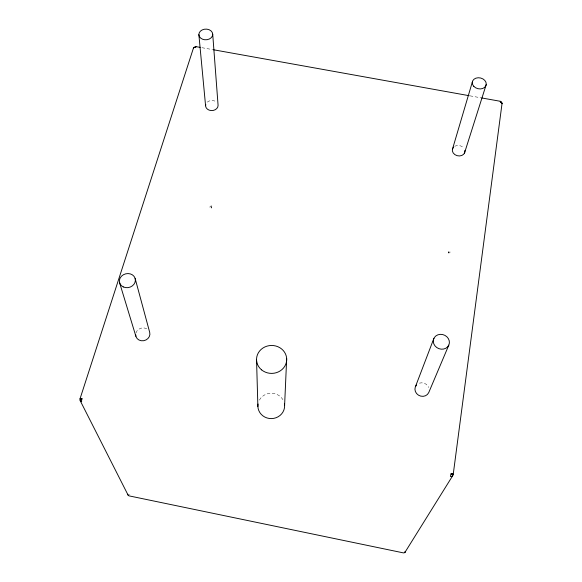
<?xml version="1.0" encoding="UTF-8"?>
<svg xmlns="http://www.w3.org/2000/svg" width="582" height="582" viewBox="0 0 582 582"><rect width="100%" height="100%" fill="white"/><g stroke="black" fill="none" stroke-linecap="round" stroke-linejoin="round"><path stroke-width="0.44" stroke-dasharray="2.91 2.18" d="M201.932 47.695L212.656 49.616M470.06 95.855L480.783 97.783M129.473 494.496L129.931 494.605M419.433 383.145A7.275 6.657 24.6 0 1 428.752 387.474M207.316 102.105A6.256 5.042 -2.3 0 1 216.148 101.828M454.753 146.271A6.373 5.18 13.7 0 1 463.592 147.886M135.941 332.962A7.18 6.409 -16 0 1 147.872 329.528M259.383 400.103A13.379 12.68 -1.9 0 1 271.903 393.243A13.379 12.68 -1.9 0 1 283.667 401.136M211.812 206.239L211.513 208.109L211.208 206.865L210.742 207.854A1.579 0.778 16.4 0 1 209.906 207.003A1.571 1.339 -4 0 1 211.804 205.984L211.812 206.239M448.213 252.523L448.562 252.952A1.608 0.8 7.9 0 0 449.988 252.435A1.601 1.375 16.8 0 0 448.62 250.777L448.213 252.523L448.562 252.952L448.809 252.224L448.213 252.523"/><path stroke-width="0.87" d="M284.613 405.159L286.679 358.614M453.196 474.577A2.532 0.749 9.4 0 0 452.338 473.733L451.159 473.392L450.417 476.469A2.554 2.364 38.8 0 0 453.196 474.577L502.055 103.378M452.359 149.552L472.315 82.084M464.472 153.131L486.217 84.565M80.025 398.808L193.5 47.913M404.745 552.318L405.399 551.401A1.906 1.804 54.7 0 1 403.304 552.864L129.197 495.9A1.877 1.746 -37.7 0 1 127.873 494.242M415.512 386.499L433.903 338.36M448.809 345.126A8.184 7.311 21.9 0 1 434.95 345.832A8.184 7.311 21.9 0 1 440.276 334.344A8.184 7.311 21.9 0 1 448.809 345.126L428.708 392.639A7.275 6.657 24.6 0 1 418.451 395.163A7.275 6.657 24.6 0 1 416.472 385.044M500.447 101.312L500.193 101.741A2.066 1.622 14.4 0 1 502.011 103.712A2.081 1.317 4 0 0 500.935 102.221L500.447 101.312L481.678 97.943M405.014 552.274L452.709 475.705M195.676 46.567L200.143 47.368M213.55 49.776L469.165 95.695M80.229 400.743L128.098 495.122M119.601 282.772L135.89 336.309M135.14 278.458L149.69 332.337A7.18 6.409 -16 0 1 143.659 340.71A7.18 6.409 -16 0 1 135.671 334.65M198.869 34.622L205.577 105.728M212.721 34.243A6.926 5.354 -1.7 0 1 202.471 39.19A6.926 5.354 -1.7 0 1 202.201 29.922A6.926 5.354 -1.7 0 1 212.721 34.243L218.083 105.327A6.256 5.042 -2.3 0 1 211.15 110.565A6.256 5.042 -2.3 0 1 205.759 104.411M256.553 360.054L257.884 406.512M193.471 48.255A2.044 1.266 21.2 0 1 195.29 47.258A2.059 0.422 -81.8 0 1 195.865 46.778M464.865 150.476A6.373 5.18 13.7 0 1 457.03 155.649A6.373 5.18 13.7 0 1 453.596 147.151M284.402 403.515A13.379 12.68 -1.9 0 1 271.474 418.596A13.379 12.68 -1.9 0 1 258.03 404.024M193.668 47.87A2.015 1.571 -2.4 0 1 195.916 47.077M500.469 101.443L500.418 102.083L500.935 102.221L501.109 101.675L500.469 101.443M452.338 473.733L452.134 474.534L451.065 474.032L452.338 473.733M81.989 398.641L81.815 399.259A2.466 0.633 -76.6 0 0 81.684 401.74A2.517 2.248 -26.5 0 1 80.054 399.012A2.481 0.72 15.8 0 1 81.393 398.546L81.989 398.641M81.393 398.546L80.309 399.39L80.803 399.943L81.815 399.259L81.393 398.546M473.792 86.34A7.064 5.514 12.9 0 0 485.774 85.94A7.064 5.514 12.9 0 0 478.215 77.748A7.064 5.514 12.9 0 0 473.792 86.34M123.282 286.933A8.068 7.006 -13.7 0 0 135.388 280.269A8.068 7.006 -13.7 0 0 123.464 274.704A8.068 7.006 -13.7 0 0 123.282 286.933M261.58 369.868A15.081 13.968 -0.6 0 0 286.388 362.251A15.081 13.968 -0.6 0 0 266.891 346.174A15.081 13.968 -0.6 0 0 261.58 369.868"/></g></svg>
